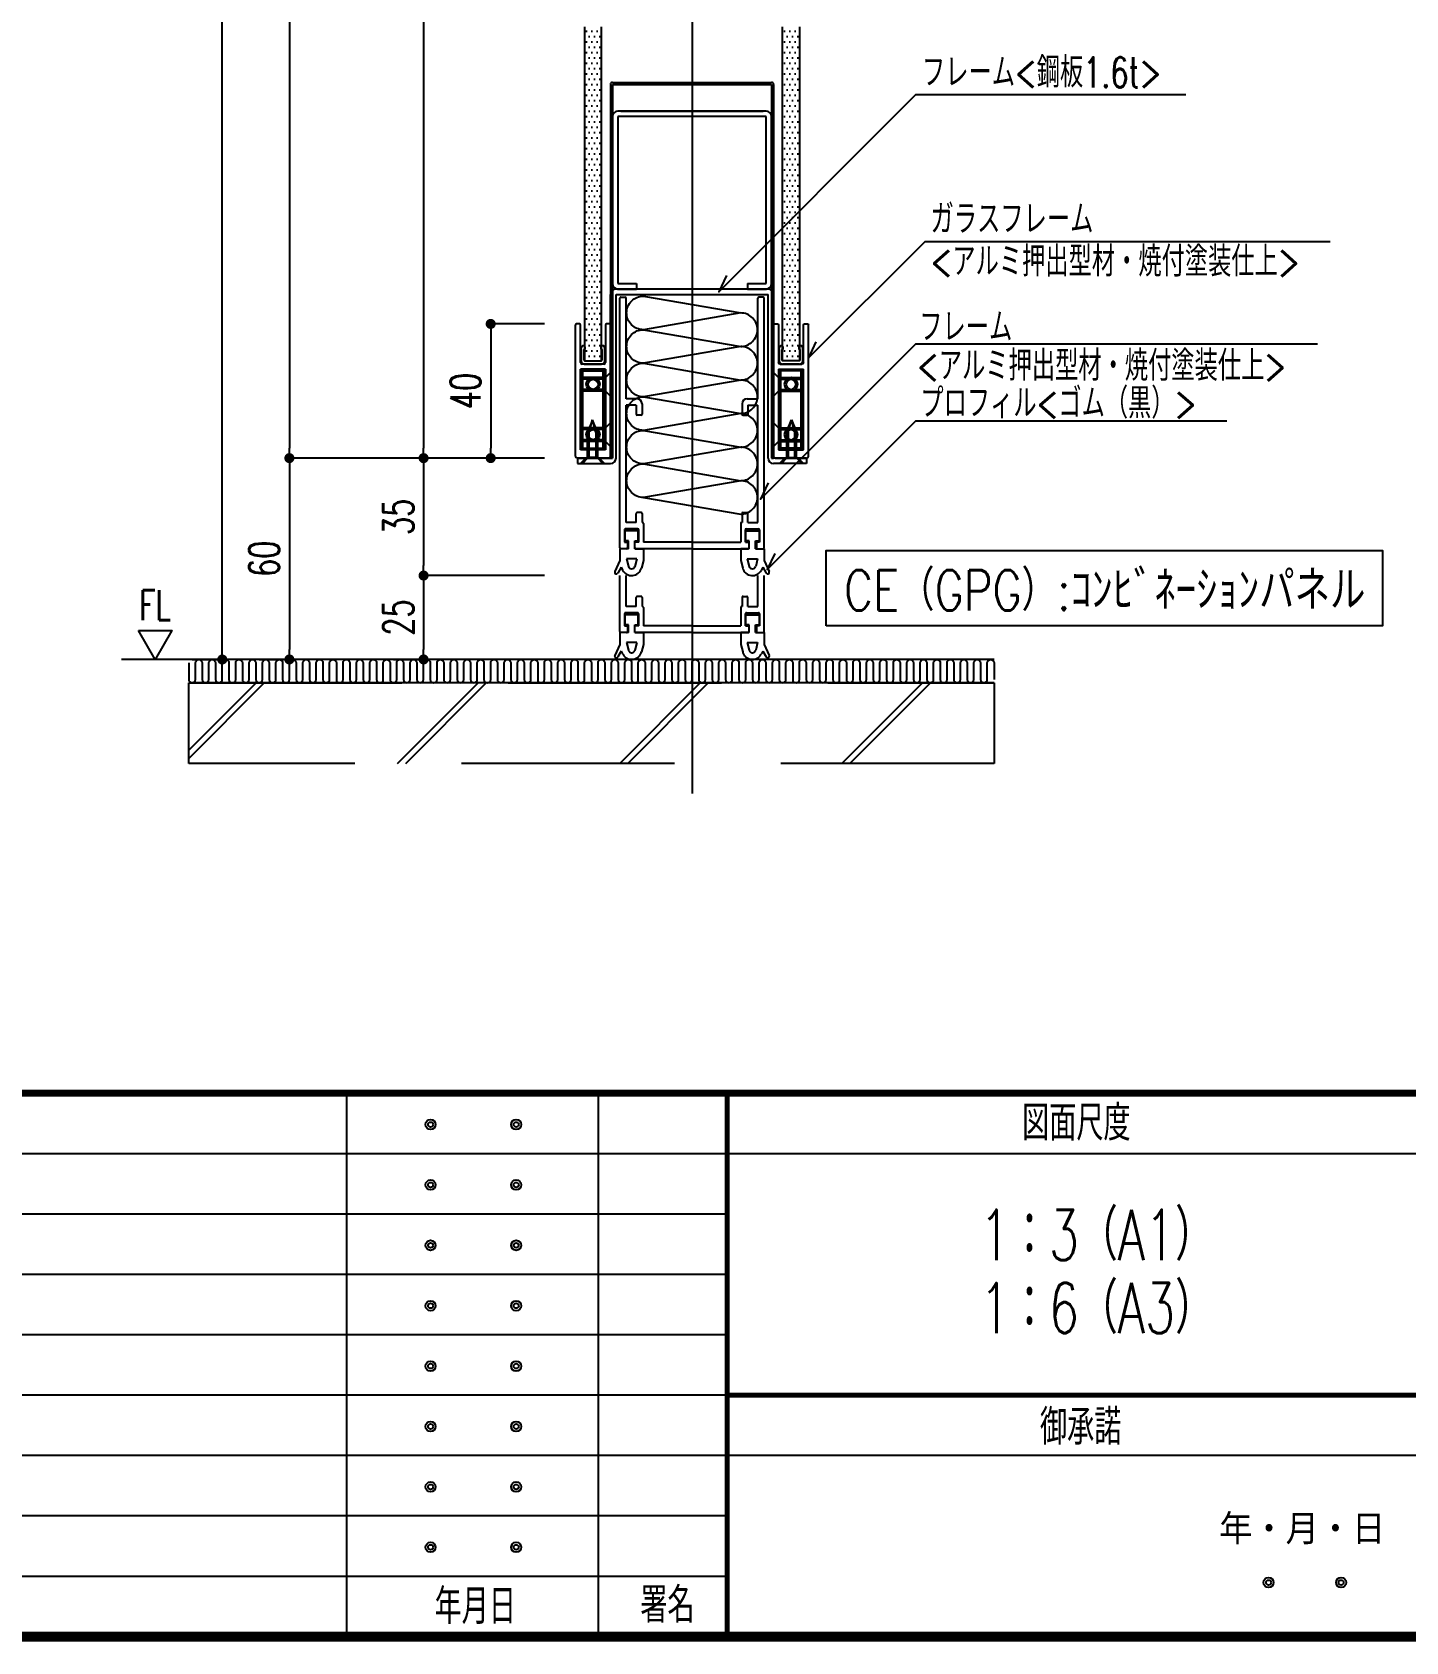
# Model space of a CAD drawing. Extents: x 21 to 47673, y 9 to 26406.
# Drawn here: x 19048.2 to 19457.6, y 18877.1 to 19356.8 of the extents above; entities that cross this region are included whole.
import ezdxf
from ezdxf.enums import TextEntityAlignment as Align

# ---------------------------------------------------------------- set-up
doc = ezdxf.new("R2010")
doc.units = 0
doc.header["$LTSCALE"] = 10
doc.header["$PDMODE"] = 35
doc.header["$PDSIZE"] = 5
doc.linetypes.add('HIDDEN', pattern=[9.525, 6.35, -3.175])
for name, color, linetype in [('_別途', 6, 'Continuous'), ('_図面枠', 7, 'Continuous'), ('_基準', 1, 'Continuous'), ('_文字', 3, 'Continuous'), ('_製品', 4, 'Continuous'), ('_製品寸法', 9, 'Continuous'), ('_製品点線', 6, 'Continuous')]:
    doc.layers.add(name, color=color, linetype=linetype)
doc.styles.add('OKAMURA', font='simplex8.shx', dxfattribs={"width": 0.7, "bigfont": 'BIGFONT.shx'})
doc.styles.get("Standard").update_dxf_attribs({"font": 'simplex8.shx', "bigfont": 'BIGFONT.shx'})
doc.dimstyles.new('OKAMURA-003', dxfattribs={"dimscale": 3, "dimtxt": 3, "dimasz": 1, "dimexe": 0, "dimexo": 3, "dimgap": 1, "dimtad": 1, "dimdec": 3, "dimdsep": 46, "dimtxsty": 'OKAMURA', "dimblk1": 'DOT', "dimblk2": 'DOT', "dimsah": 1, "dimcen": 0, "dimclrd": 9, "dimclre": 9, "dimclrt": 3, "dimadec": 0, "dimazin": 0, "dimtfac": 1, "dimtdec": 3, "dimtix": 1, "dimtmove": 2, "dimatfit": 3, "dimldrblk": 'NONE', "dimfxl": 0, "dimtolj": 1, "dimarcsym": 0})

# ---------------------------------------------------------------- blocks, each defined once
blk = doc.blocks.new('WAKU')
at = {"layer": '_図面枠', "color": 7, "linetype": 'Continuous'}
for p, q in [((524.25, 54), (524.25, 0)), ((549.25, 54), (549.25, 0)), ((562.06, 42), (0, 42)), ((562.06, 36), (0, 36)), ((562.06, 30), (0, 30)), ((562.06, 24), (444.25, 24)), ((632.06, 18), (30, 18)), ((562.06, 12), (30, 12)), ((562.06, 6), (30, 6))]:
    blk.add_line(p, q, dxfattribs=at)
at = {"layer": '_図面枠', "color": 7}
blk.add_line((0, 48), (632.06, 48), dxfattribs=at)
at = {"layer": '_図面枠', "color": 7, "const_width": 1}
blk.add_lwpolyline([(803, 565), (0, 565), (0, 0), (803, 0)], close=True, dxfattribs=at)
at = {"layer": '_図面枠', "color": 7}
for points, const_width in [([(0, 54), (803, 54)], 0.7), ([(562.06, 24), (803, 24)], 0.5)]:
    blk.add_lwpolyline(points, dxfattribs=dict(at, const_width=const_width))
at = {"layer": '_図面枠', "color": 7, "linetype": 'Continuous', "const_width": 0.5}
blk.add_lwpolyline([(562.06, 54), (562.06, 0)], dxfattribs=at)
at = {"layer": '_図面枠', "color": 7, "linetype": 'Continuous'}
for centre, radius in [((532.61, 50.89), 0.5), ((541.11, 50.89), 0.5), ((532.61, 50.89), 0.25), ((541.11, 50.89), 0.25), ((532.61, 44.89), 0.5), ((532.61, 44.89), 0.25), ((541.11, 44.89), 0.5), ((541.11, 44.89), 0.25), ((532.61, 38.89), 0.5), ((532.61, 38.89), 0.25), ((541.11, 38.89), 0.5), ((541.11, 38.89), 0.25), ((532.61, 32.89), 0.5), ((532.61, 32.89), 0.25), ((541.11, 32.89), 0.5), ((541.11, 32.89), 0.25), ((532.61, 26.89), 0.5), ((541.11, 26.89), 0.5), ((532.61, 26.89), 0.25), ((541.11, 26.89), 0.25), ((532.61, 20.89), 0.5), ((532.61, 20.89), 0.25), ((541.11, 20.89), 0.5), ((541.11, 20.89), 0.25), ((532.61, 14.89), 0.5), ((532.61, 14.89), 0.25), ((541.11, 14.89), 0.5), ((541.11, 14.89), 0.25), ((532.61, 8.89), 0.5), ((532.61, 8.89), 0.25), ((541.11, 8.89), 0.5), ((541.11, 8.89), 0.25), ((615.86, 5.39), 0.5), ((615.86, 5.39), 0.25), ((623.06, 5.39), 0.5), ((623.06, 5.39), 0.25)]:
    blk.add_circle(centre, radius, dxfattribs=at)
at = {"layer": '_図面枠', "color": 3, "style": 'OKAMURA', "width": 0.7}
for s, p in [('図面尺度 ', (591.37, 49.3)), ('御承諾', (593.15, 19.09)), ('年月日 ', (533, 1.26)), ('署名 ', (553.44, 1.4))]:
    blk.add_text(s, height=3.5, dxfattribs=at).set_placement(p)
at = {"layer": '_図面枠', "color": 3, "linetype": 'Continuous'}
blk.add_text('年・月・日 ', height=3, dxfattribs=at).set_placement((610.95, 9.18))
blk = doc.blocks.new('_DOT')
at = {"color": 0, "linetype": 'ByBlock'}
blk.add_line((-0.5, 0), (-1, 0), dxfattribs=at)
at = {"color": 0, "linetype": 'ByBlock', "const_width": 0.5}
blk.add_lwpolyline([(-0.25, 0, 1), (0.25, 0, 1)], format="xyb", close=True, dxfattribs=at)
blk = doc.blocks.new('*D1353')
at = {"layer": '_製品寸法', "color": 9, "lineweight": -2, "transparency": 16777216}
for p, q in [((-149, 650), (-140, 650)), ((-140, 2.98), (-140, 647)), ((-149, -0.02), (-140, -0.02))]:
    blk.add_line(p, q, dxfattribs=at)
at = {"layer": 'Defpoints', "color": 0, "transparency": 16777216}
for p in [(-140, 650), (-140, 650), (-140, -0.02)]:
    blk.add_point(p, dxfattribs=at)
at = {"layer": '_製品寸法', "color": 9, "lineweight": -2, "transparency": 16777216, "xscale": 3, "yscale": 3, "zscale": 3}
for p, rotation in [((-140, 650), 90), ((-140, -0.02), 270)]:
    blk.add_blockref('_DOT', p, dxfattribs=dict(at, rotation=rotation))
at = {"layer": '_製品寸法', "color": 3, "transparency": 16777216, "insert": (-147.5, 324.99), "char_height": 9, "attachment_point": 5, "rotation": 90, "style": 'OKAMURA'}
blk.add_mtext('\\A1;CH=2500～3500', dxfattribs=at)
blk = doc.blocks.new('_None')
blk = doc.blocks.new('*D1355')
at = {"layer": '_製品寸法', "color": 9, "lineweight": -2, "transparency": 16777216}
for p, q in [((-44, 620), (-120, 620)), ((-120, 617), (-120, 63)), ((-44, 60), (-120, 60))]:
    blk.add_line(p, q, dxfattribs=at)
at = {"layer": 'Defpoints', "color": 0, "transparency": 16777216}
for p in [(-35, 620), (-120, 60), (-35, 60)]:
    blk.add_point(p, dxfattribs=at)
at = {"layer": '_製品寸法', "color": 9, "lineweight": -2, "transparency": 16777216, "xscale": 3, "yscale": 3, "zscale": 3}
for p, rotation in [((-120, 620), 90), ((-120, 60), 270)]:
    blk.add_blockref('_DOT', p, dxfattribs=dict(at, rotation=rotation))
at = {"layer": '_製品寸法', "color": 3, "transparency": 16777216, "insert": (-127.5, 340), "char_height": 9, "attachment_point": 5, "rotation": 90, "style": 'OKAMURA'}
blk.add_mtext('\\A1;PH=2410~3410', dxfattribs=at)
blk = doc.blocks.new('*D1356')
at = {"layer": '_製品寸法', "color": 9, "lineweight": -2, "transparency": 16777216}
for p, q in [((-44, 60), (-120, 60)), ((-120, 57), (-120, 3)), ((-129, 0), (-120, 0))]:
    blk.add_line(p, q, dxfattribs=at)
at = {"layer": 'Defpoints', "color": 0, "transparency": 16777216}
for p in [(-35, 60), (-120, 0), (-120, 0)]:
    blk.add_point(p, dxfattribs=at)
at = {"layer": '_製品寸法', "color": 9, "lineweight": -2, "transparency": 16777216, "xscale": 3, "yscale": 3, "zscale": 3}
for p, rotation in [((-120, 60), 90), ((-120, 0), 270)]:
    blk.add_blockref('_DOT', p, dxfattribs=dict(at, rotation=rotation))
at = {"layer": '_製品寸法', "color": 3, "transparency": 16777216, "insert": (-127.5, 30), "char_height": 9, "attachment_point": 5, "rotation": 90, "style": 'OKAMURA'}
blk.add_mtext('\\A1;60', dxfattribs=at)
blk = doc.blocks.new('*D1357')
at = {"layer": '_製品寸法', "color": 9, "lineweight": -2, "transparency": 16777216}
for p, q in [((-44, 60), (-80, 60)), ((-80, 57), (-80, 28)), ((-44, 25), (-80, 25))]:
    blk.add_line(p, q, dxfattribs=at)
at = {"layer": 'Defpoints', "color": 0, "transparency": 16777216}
for p in [(-35, 60), (-80, 25), (-35, 25)]:
    blk.add_point(p, dxfattribs=at)
at = {"layer": '_製品寸法', "color": 9, "lineweight": -2, "transparency": 16777216, "xscale": 3, "yscale": 3, "zscale": 3}
for p, rotation in [((-80, 60), 90), ((-80, 25), 270)]:
    blk.add_blockref('_DOT', p, dxfattribs=dict(at, rotation=rotation))
at = {"layer": '_製品寸法', "color": 3, "transparency": 16777216, "insert": (-87.5, 42.5), "char_height": 9, "attachment_point": 5, "rotation": 90, "style": 'OKAMURA'}
blk.add_mtext('\\A1;35', dxfattribs=at)
blk = doc.blocks.new('*D1358')
at = {"layer": '_製品寸法', "color": 9, "lineweight": -2, "transparency": 16777216}
for p, q in [((-44, 25), (-80, 25)), ((-80, 22), (-80, 3)), ((-89, 0), (-80, 0))]:
    blk.add_line(p, q, dxfattribs=at)
at = {"layer": 'Defpoints', "color": 0, "transparency": 16777216}
for p in [(-35, 25), (-80, 0), (-80, 0)]:
    blk.add_point(p, dxfattribs=at)
at = {"layer": '_製品寸法', "color": 9, "lineweight": -2, "transparency": 16777216, "xscale": 3, "yscale": 3, "zscale": 3}
for p, rotation in [((-80, 25), 90), ((-80, 0), 270)]:
    blk.add_blockref('_DOT', p, dxfattribs=dict(at, rotation=rotation))
at = {"layer": '_製品寸法', "color": 3, "transparency": 16777216, "insert": (-87.5, 12.5), "char_height": 9, "attachment_point": 5, "rotation": 90, "style": 'OKAMURA'}
blk.add_mtext('\\A1;25', dxfattribs=at)
blk = doc.blocks.new('*D1361')
at = {"layer": '_製品寸法', "color": 9, "lineweight": -2, "transparency": 16777216}
for p, q in [((-44, 230), (-80, 230)), ((-80, 227), (-80, 63)), ((-44, 60), (-80, 60))]:
    blk.add_line(p, q, dxfattribs=at)
at = {"layer": 'Defpoints', "color": 0, "transparency": 16777216}
for p in [(-35, 230), (-80, 60), (-35, 60)]:
    blk.add_point(p, dxfattribs=at)
at = {"layer": '_製品寸法', "color": 9, "lineweight": -2, "transparency": 16777216, "xscale": 3, "yscale": 3, "zscale": 3}
for p, rotation in [((-80, 230), 90), ((-80, 60), 270)]:
    blk.add_blockref('_DOT', p, dxfattribs=dict(at, rotation=rotation))
blk = doc.blocks.new('*D1365')
at = {"layer": '_製品寸法', "color": 9, "lineweight": -2, "transparency": 16777216}
for p, q in [((-44, 100), (-60, 100)), ((-60, 97), (-60, 63)), ((-44, 60), (-60, 60))]:
    blk.add_line(p, q, dxfattribs=at)
at = {"layer": 'Defpoints', "color": 0, "transparency": 16777216}
for p in [(-35, 100), (-60, 60), (-35, 60)]:
    blk.add_point(p, dxfattribs=at)
at = {"layer": '_製品寸法', "color": 9, "lineweight": -2, "transparency": 16777216, "xscale": 3, "yscale": 3, "zscale": 3}
for p, rotation in [((-60, 100), 90), ((-60, 60), 270)]:
    blk.add_blockref('_DOT', p, dxfattribs=dict(at, rotation=rotation))
at = {"layer": '_製品寸法', "color": 3, "transparency": 16777216, "insert": (-67.5, 80), "char_height": 9, "attachment_point": 5, "rotation": 90, "style": 'OKAMURA'}
blk.add_mtext('\\A1;40', dxfattribs=at)
blk = doc.blocks.new('A$C586F11A2')
at = {"layer": '_製品'}
for p, q in [((0, 0), (0, 23)), ((0, 23), (7, 23)), ((0.5, 0), (0.5, 23)), ((6.5, 0), (6.5, 23)), ((7, 0), (7, 23)), ((0, 0), (7, 0))]:
    blk.add_line(p, q, dxfattribs=at)
at = {"layer": '_製品', "linetype": 'HIDDEN'}
for p, q in [((7, 21), (0, 21)), ((7, 20.5), (0, 20.5)), ((7, 17.5), (0, 17.5)), ((7, 17), (0, 17)), ((7, 6), (0, 6)), ((7, 5.5), (0, 5.5)), ((7, 2.5), (0, 2.5)), ((7, 2), (0, 2))]:
    blk.add_line(p, q, dxfattribs=at)
at = {"layer": '_製品'}
for centre, radius in [((3.5, 19), 2), ((3.5, 19), 1.5), ((3.5, 4), 2), ((3.5, 4), 1.5)]:
    blk.add_circle(centre, radius, dxfattribs=at)
blk = doc.blocks.new('A$C35AC1B92')
at = {"layer": '_製品'}
for p, q in [((0, 0.5), (0, 39.7)), ((1.2, 40), (0.3, 40)), ((1.5, 28.5), (1.5, 39.7)), ((8.9, 39.7), (8.9, 28.5)), ((10.1, 40), (9.2, 40)), ((10.4, 39.7), (10.4, 0.5)), ((1.5, 2.5), (1.5, 26.5)), ((8.9, 26.5), (1.5, 26.5)), ((8.4, 28), (2, 28)), ((8.9, 26.5), (8.9, 2.5)), ((10.4, 25.5), (8.9, 24)), ((10.4, 18.5), (8.9, 20)), ((10.4, 10.5), (8.9, 9)), ((10.4, 3.5), (8.9, 5)), ((9.9, 0), (0.5, 0)), ((8.9, 2.5), (1.5, 2.5))]:
    blk.add_line(p, q, dxfattribs=at)
for centre, radius, start, end in [((0.3, 39.7), 0.3, 90, 180), ((1.2, 39.7), 0.3, 0, 90), ((9.2, 39.7), 0.3, 90, 180), ((10.1, 39.7), 0.3, 0, 90), ((2, 28.5), 0.5, 180, 270), ((8.4, 28.5), 0.5, 270, 0), ((0.5, 0.5), 0.5, 180, 270), ((9.9, 0.5), 0.5, 270, 0)]:
    blk.add_arc(centre, radius, start, end, dxfattribs=at)
blk = doc.blocks.new('A$C3B5038DA')
at = {"color": 0, "linetype": 'HIDDEN'}
for p, q in [((-21.5, 8.3), (-21.5, 25)), ((-19.6, 15.8), (-19.6, 25)), ((19.6, 15.8), (19.6, 25)), ((21.5, 8.3), (21.5, 25)), ((-16.6, 15.8), (-19.6, 15.8)), ((-16.6, 15.8), (-16.6, 18.5)), ((-15.2, 18.8), (-16.3, 18.8)), ((-14.9, 18.5), (-14.9, 15.8)), ((-14.8, 15.8), (-14.9, 15.8)), ((-14.5, 15.5), (-14.5, 10)), ((14.5, 15.5), (14.5, 10)), ((14.8, 15.8), (14.9, 15.8)), ((14.9, 18.5), (14.9, 15.8)), ((15.2, 18.8), (16.3, 18.8)), ((16.6, 15.8), (16.6, 18.5)), ((16.6, 15.8), (19.6, 15.8)), ((-20.1, 13.6), (-20.1, 10)), ((-20.1, 10), (-19.2, 10)), ((-16, 13.3), (-20, 13.3)), ((-20, 13.3), (-20, 10.3)), ((-18.95, 10.3), (-20, 10.3)), ((-16.2, 13.9), (-19.8, 13.9)), ((-19.2, 10), (-19.2, 8.3)), ((-18.95, 8), (-18.95, 10.3)), ((-17.05, 8), (-17.05, 10.3)), ((-17.05, 10.3), (-16, 10.3)), ((-17.05, 8), (-17.05, 10.3)), ((-17, 8.3), (-17, 10)), ((-15.9, 10), (-17, 10)), ((-16, 10.3), (-16, 13.3)), ((-15.9, 10), (-15.9, 13.6)), ((0, 10), (-14.5, 10)), ((0, 10), (14.5, 10)), ((15.9, 10), (15.9, 13.6)), ((15.9, 10), (17, 10)), ((16, 13.3), (20, 13.3)), ((16, 10.3), (16, 13.3)), ((17.05, 10.3), (16, 10.3)), ((16.2, 13.9), (19.8, 13.9)), ((17, 8.3), (17, 10)), ((17.05, 8), (17.05, 10.3)), ((17.05, 8), (17.05, 10.3)), ((18.95, 10.3), (20, 10.3)), ((18.95, 8), (18.95, 10.3)), ((19.2, 10), (19.2, 8.3)), ((20.1, 10), (19.2, 10)), ((20, 13.3), (20, 10.3)), ((20.1, 13.6), (20.1, 10)), ((-21.5, 8), (-21.5, 4.5)), ((-18.95, 8), (-21.5, 8)), ((-19.5, 8), (-21.2, 8)), ((-16.44, 5), (-19.56, 5)), ((-19.56, 5), (-18.97, 2.74)), ((-17.05, 8), (-14.5, 8)), ((-16.44, 5), (-17.03, 2.74)), ((-0.3, 8), (-16.7, 8)), ((-14.5, 8), (-14.5, 4.5)), ((-0.3, 8), (0, 8.3)), ((0.3, 8), (0, 8.3)), ((0.3, 8), (16.7, 8)), ((17.05, 8), (14.5, 8)), ((14.5, 8), (14.5, 4.5)), ((16.44, 5), (19.56, 5)), ((16.44, 5), (17.03, 2.74)), ((18.95, 8), (21.5, 8)), ((19.56, 5), (18.97, 2.74)), ((19.5, 8), (21.2, 8)), ((21.5, 8), (21.5, 4.5)), ((-21.5, 4.5), (-23.01, 1.21)), ((-21.11, 2.5), (-22.12, 0.75)), ((-21.11, 2.5), (-20.67, 1.63)), ((-14.5, 4.5), (-15.1, 2.23)), ((14.5, 4.5), (15.1, 2.23)), ((21.11, 2.5), (20.67, 1.63)), ((21.11, 2.5), (22.12, 0.75)), ((21.5, 4.5), (23.01, 1.21))]:
    blk.add_line(p, q, dxfattribs=at)
for centre, radius, start, end in [((-16.3, 18.5), 0.3, 89.9999, 179.9999), ((-15.2, 18.5), 0.3, 359.9999, 89.9999), ((-14.8, 15.5), 0.3, 359.9999, 89.9999), ((14.8, 15.5), 0.3, 90, 180), ((15.2, 18.5), 0.3, 90, 180), ((16.3, 18.5), 0.3, 0, 90), ((-19.8, 13.6), 0.3, 89.9999, 179.9999), ((-16.2, 13.6), 0.3, 359.9999, 89.9999), ((16.2, 13.6), 0.3, 90, 180), ((19.8, 13.6), 0.3, 0, 90), ((-21.2, 8.3), 0.3, 179.9999, 269.9999), ((-19.5, 8.3), 0.3, 269.9999, 359.9999), ((-16.7, 8.3), 0.3, 179.9999, 269.9999), ((16.7, 8.3), 0.3, 270, 0), ((19.5, 8.3), 0.3, 180, 270), ((21.2, 8.3), 0.3, 270, 0), ((-22.56, 1), 0.5, 155.3292, 329.9976), ((-18, 3), 3, 207.0918, 345.1823), ((-18, 3), 1, 195.065, 345.1823), ((18, 3), 3, 194.8176, 332.9081), ((18, 3), 1, 194.8176, 344.935), ((22.56, 1), 0.5, 210.0023, 24.6708)]:
    blk.add_arc(centre, radius, start, end, dxfattribs=at)
blk = doc.blocks.new('A$C0DE349FC')
at = {"layer": '_製品'}
for p, q in [((0, 111.4), (0, 0)), ((0.6, 112), (48, 112)), ((0.6, 111.4), (0.6, 0)), ((0.6, 111.4), (48, 111.4)), ((48, 111.4), (48, 0)), ((48.6, 111.4), (48.6, 0)), ((0, 20), (0.6, 20)), ((48, 20), (48.6, 20)), ((0, 15), (0.6, 15)), ((48, 15), (48.6, 15)), ((0, 10), (0.6, 10)), ((48, 10), (48.6, 10)), ((0, 0), (0.6, 0)), ((48, 0), (48.6, 0))]:
    blk.add_line(p, q, dxfattribs=at)
for centre, start, end in [((0.6, 111.4), 90, 180), ((48, 111.4), 0, 90)]:
    blk.add_arc(centre, 0.6, start, end, dxfattribs=at)
blk = doc.blocks.new('A$C40A84D71')
at = {"layer": '_製品'}
for p, q in [((9.9, 1.6), (9.9, 50.4)), ((56.8, 52), (11.5, 52)), ((11.5, 1.6), (11.5, 50.4)), ((11.5, 50.4), (56.8, 50.4)), ((56.8, 1.6), (56.8, 50.4)), ((58.4, 1.6), (58.4, 50.4)), ((4.5, 13), (3, 9.38)), ((3.5, 9.38), (4.5, 13)), ((6, 9.38), (4.5, 13)), ((5.5, 9.38), (4.5, 13)), ((62.3, 9.38), (63.8, 13)), ((62.8, 9.38), (63.8, 13)), ((64.8, 9.38), (63.8, 13)), ((63.8, 13), (65.3, 9.38)), ((3, 1.75), (3, 9.38)), ((3.5, 1.75), (3.5, 9.38)), ((5.5, 9.38), (5.5, 1.75)), ((6, 9.38), (6, 1.75)), ((62.3, 9.38), (62.3, 1.75)), ((62.8, 9.38), (62.8, 1.75)), ((64.8, 1.75), (64.8, 9.38)), ((65.3, 1.75), (65.3, 9.38)), ((0, 1.6), (9.9, 1.6)), ((0, 1.6), (0, 0)), ((0, 0), (9.9, 0)), ((0.9, 0), (2.5, 1.6)), ((1.5, 0), (3, 1.75)), ((6, 1.75), (3, 1.75)), ((7.5, 0), (6, 1.75)), ((8.1, 0), (6.5, 1.6)), ((68.3, 1.6), (58.4, 1.6)), ((68.3, 0), (58.4, 0)), ((60.2, 0), (61.8, 1.6)), ((60.8, 0), (62.3, 1.75)), ((62.3, 1.75), (65.3, 1.75)), ((66.8, 0), (65.3, 1.75)), ((67.4, 0), (65.8, 1.6)), ((68.3, 1.6), (68.3, 0))]:
    blk.add_line(p, q, dxfattribs=at)
for centre, start, end in [((11.5, 50.4), 90, 180), ((56.8, 50.4), 0, 90), ((9.9, 1.6), 270, 0), ((58.4, 1.6), 180, 270)]:
    blk.add_arc(centre, 1.6, start, end, dxfattribs=at)
blk = doc.blocks.new('P15GPG縦')
at = {"layer": '_製品'}
h = blk.add_hatch(dxfattribs=at)
h.set_pattern_fill('DOTS', color=256, angle=180, style=0)
h.set_pattern_definition([(180, (-4.1311, 2029.5517), (-0.79375, -1.5875), [0, -1.5875])])
edge = h.paths.add_edge_path()
edge.add_line((-32, 188.5), (-32, 89))
edge.add_line((-32, 89), (-27, 89))
edge.add_line((-27, 89), (-27, 188.5))
h = blk.add_hatch(dxfattribs=at)
h.set_pattern_fill('DOTS', color=256, angle=90, style=0)
h.set_pattern_definition([(1e-14, (4.1311, 2029.5517), (0.79375, -1.5875), [0, -1.5875])])
edge = h.paths.add_edge_path()
edge.add_line((32, 188.5), (32, 89))
edge.add_line((32, 89), (27, 89))
edge.add_line((27, 89), (27, 188.5))
for p, q in [((22.1, 163.4), (-22.1, 163.4)), ((-21.2, 163.4), (21.2, 163.4)), ((-23.7, 161.8), (-23.7, 112)), ((22.1, 161.8), (-22.1, 161.8)), ((-22.1, 161.8), (-22.1, 112)), ((22.1, 112), (22.1, 161.8)), ((23.7, 112), (23.7, 161.8)), ((-22.1, 112), (-16.5, 112)), ((-22.1, 110.4), (-16.5, 110.4)), ((-16.5, 112), (-16.5, 110.4)), ((16.5, 112), (22.1, 112)), ((16.5, 112), (16.5, 110.4)), ((16.5, 110.4), (22.1, 110.4)), ((-21.5, 33.3), (-21.5, 107.7)), ((-21.2, 108), (-19.9, 108)), ((-19.6, 77.7), (-19.6, 107.7)), ((19.6, 77.7), (19.6, 107.7)), ((21.2, 108), (19.9, 108)), ((21.5, 33.3), (21.5, 107.7)), ((-33, 89), (-33, 92.9)), ((-32.2, 89.2), (-32.2, 92.33)), ((-26.8, 89.2), (-26.8, 92.33)), ((-26, 89), (-26, 92.9)), ((26, 89), (26, 92.9)), ((26.8, 89.2), (26.8, 92.33)), ((32.2, 89.2), (32.2, 92.33)), ((33, 89), (33, 92.9)), ((-32, 89), (-27, 89)), ((-32, 88), (-27, 88)), ((32, 89), (27, 89)), ((32, 88), (27, 88)), ((-16.4, 77.7), (-19.6, 77.7)), ((16.4, 77.7), (19.6, 77.7)), ((-19.6, 40.8), (-19.6, 75.8)), ((-16.6, 75.8), (-19.6, 75.8)), ((-16.6, 75.8), (-16.6, 73.1)), ((-15.2, 72.8), (-16.3, 72.8)), ((-14.9, 76.2), (-14.9, 73.1)), ((14.9, 76.2), (14.9, 73.1)), ((15.2, 72.8), (16.3, 72.8)), ((16.6, 75.8), (19.6, 75.8)), ((16.6, 75.8), (16.6, 73.1)), ((19.6, 40.8), (19.6, 75.8)), ((-16.6, 40.8), (-16.6, 43.5)), ((-15.2, 43.8), (-16.3, 43.8)), ((-14.9, 43.5), (-14.9, 40.8)), ((14.9, 43.5), (14.9, 40.8)), ((15.2, 43.8), (16.3, 43.8)), ((16.6, 40.8), (16.6, 43.5)), ((-20.1, 38.6), (-20.1, 35)), ((-16.2, 38.9), (-19.8, 38.9)), ((-16.6, 40.8), (-19.6, 40.8)), ((-15.9, 35), (-15.9, 38.6)), ((-14.8, 40.8), (-14.9, 40.8)), ((-14.5, 40.5), (-14.5, 35)), ((14.5, 40.5), (14.5, 35)), ((14.8, 40.8), (14.9, 40.8)), ((15.9, 35), (15.9, 38.6)), ((16.2, 38.9), (19.8, 38.9)), ((16.6, 40.8), (19.6, 40.8)), ((20.1, 38.6), (20.1, 35)), ((-20.1, 35), (-19.2, 35)), ((-16, 38.3), (-20, 38.3)), ((-20, 38.3), (-20, 35.3)), ((-18.95, 35.3), (-20, 35.3)), ((-19.2, 35), (-19.2, 33.3)), ((-18.95, 33), (-18.95, 35.3)), ((-17.05, 33), (-17.05, 35.3)), ((-17.05, 35.3), (-16, 35.3)), ((-17.05, 33), (-17.05, 35.3)), ((-17, 33.3), (-17, 35)), ((-15.9, 35), (-17, 35)), ((-16, 35.3), (-16, 38.3)), ((0, 35), (-14.5, 35)), ((0, 35), (14.5, 35)), ((15.9, 35), (17, 35)), ((16, 38.3), (20, 38.3)), ((16, 35.3), (16, 38.3)), ((17.05, 35.3), (16, 35.3)), ((17, 33.3), (17, 35)), ((17.05, 33), (17.05, 35.3)), ((17.05, 33), (17.05, 35.3)), ((18.95, 35.3), (20, 35.3)), ((18.95, 33), (18.95, 35.3)), ((19.2, 35), (19.2, 33.3)), ((20.1, 35), (19.2, 35)), ((20, 38.3), (20, 35.3)), ((-21.5, 29.5), (-23.01, 26.21)), ((-21.5, 33), (-21.5, 29.5)), ((-18.95, 33), (-21.5, 33)), ((-19.5, 33), (-21.2, 33)), ((-16.44, 30), (-19.56, 30)), ((-19.56, 30), (-18.97, 27.74)), ((-17.05, 33), (-14.5, 33)), ((-16.44, 30), (-17.03, 27.74)), ((-0.3, 33), (-16.7, 33)), ((-14.5, 29.5), (-15.1, 27.23)), ((-14.5, 33), (-14.5, 29.5)), ((-0.3, 33), (0, 33.3)), ((0.3, 33), (0, 33.3)), ((0.3, 33), (16.7, 33)), ((17.05, 33), (14.5, 33)), ((14.5, 33), (14.5, 29.5)), ((14.5, 29.5), (15.1, 27.23)), ((16.44, 30), (19.56, 30)), ((16.44, 30), (17.03, 27.74)), ((18.95, 33), (21.5, 33)), ((19.56, 30), (18.97, 27.74)), ((19.5, 33), (21.2, 33)), ((21.5, 33), (21.5, 29.5)), ((21.5, 29.5), (23.01, 26.21)), ((-21.11, 27.5), (-22.12, 25.75)), ((-21.11, 27.5), (-20.67, 26.63)), ((21.11, 27.5), (20.67, 26.63)), ((21.11, 27.5), (22.12, 25.75))]:
    blk.add_line(p, q, dxfattribs=at)
at = {"layer": '_製品', "color": 6, "linetype": 'ByBlock', "ltscale": 0.5}
blk.add_line((-14.5, 48.28), (14.5, 43.28), dxfattribs=at)
at = {"layer": '_製品'}
for points in [[(-32, 188.5), (-32, 89), (-27, 89), (-27, 188.5)], [(32, 188.5), (32, 89), (27, 89), (27, 188.5)]]:
    blk.add_lwpolyline(points, dxfattribs=at)
at = {"layer": '_製品', "color": 6, "linetype": 'ByBlock', "ltscale": 0.5}
for points in [[(14.5, 93.28), (14.5, 93.28, 0.414214), (19.5, 98.28), (19.5, 98.28, 0.414214), (14.5, 103.28), (14.5, 103.28), (-14.5, 98.28), (-14.5, 98.28, -0.414214), (-19.5, 103.28), (-19.5, 103.28, -0.414214), (-14.5, 108.28), (-14.5, 108.28), (14.5, 103.28)], [(14.5, 83.28), (14.5, 83.28, 0.414214), (19.5, 88.28), (19.5, 88.28, 0.414214), (14.5, 93.28), (14.5, 93.28), (-14.5, 88.28), (-14.5, 88.28, -0.414214), (-19.5, 93.28), (-19.5, 93.28, -0.414214), (-14.5, 98.28), (-14.5, 98.28), (14.5, 93.28)], [(14.5, 73.28), (14.5, 73.28, 0.414214), (19.5, 78.28), (19.5, 78.28, 0.414214), (14.5, 83.28), (14.5, 83.28), (-14.5, 78.28), (-14.5, 78.28, -0.414214), (-19.5, 83.28), (-19.5, 83.28, -0.414214), (-14.5, 88.28), (-14.5, 88.28), (14.5, 83.28)], [(14.5, 63.28), (14.5, 63.28, 0.414214), (19.5, 68.28), (19.5, 68.28, 0.414214), (14.5, 73.28), (14.5, 73.28), (-14.5, 68.28), (-14.5, 68.28, -0.414214), (-19.5, 73.28), (-19.5, 73.28, -0.414214), (-14.5, 78.28), (-14.5, 78.28), (14.5, 73.28)], [(14.5, 53.28), (14.5, 53.28, 0.414214), (19.5, 58.28), (19.5, 58.28, 0.414214), (14.5, 63.28), (14.5, 63.28), (-14.5, 58.28), (-14.5, 58.28, -0.414214), (-19.5, 63.28), (-19.5, 63.28, -0.414214), (-14.5, 68.28), (-14.5, 68.28), (14.5, 63.28)], [(14.5, 43.28), (14.5, 43.28, 0.414214), (19.5, 48.28), (19.5, 48.28, 0.414214), (14.5, 53.28), (14.5, 53.28), (-14.5, 48.28), (-14.5, 48.28, -0.414214), (-19.5, 53.28), (-19.5, 53.28, -0.414214), (-14.5, 58.28), (-14.5, 58.28), (14.5, 53.28)]]:
    blk.add_lwpolyline(points, format="xyb", dxfattribs=at)
at = {"layer": '_製品'}
for centre, radius, start, end in [((-22.1, 161.8), 1.6, 90, 180), ((22.1, 161.8), 1.6, 0, 90), ((-22.1, 112), 1.6, 180, 270), ((22.1, 112), 1.6, 270, 0), ((-21.2, 107.7), 0.3, 89.9999, 180), ((-19.9, 107.7), 0.3, 360, 89.9999), ((19.9, 107.7), 0.3, 90, 180), ((21.2, 107.7), 0.3, 360, 90), ((-32.4, 92.9), 0.6, 289.4712, 180), ((-26.6, 92.9), 0.6, 0, 250.5288), ((26.6, 92.9), 0.6, 289.4712, 180), ((32.4, 92.9), 0.6, 0, 250.5288), ((-32, 89), 1, 180, 270), ((-32, 89.2), 0.2, 180, 270), ((-27, 89.2), 0.2, 270, 0), ((-27, 89), 1, 270, 0), ((27, 89), 1, 180, 270), ((27, 89.2), 0.2, 180, 270), ((32, 89.2), 0.2, 270, 0), ((32, 89), 1, 270, 0), ((-16.4, 76.2), 1.5, 359.9999, 89.9999), ((16.4, 76.2), 1.5, 90, 180), ((-16.3, 73.1), 0.3, 179.9999, 269.9999), ((-15.2, 73.1), 0.3, 269.9999, 359.9999), ((15.2, 73.1), 0.3, 180, 270), ((16.3, 73.1), 0.3, 270, 0), ((-16.3, 43.5), 0.3, 89.9999, 179.9999), ((-15.2, 43.5), 0.3, 359.9999, 89.9999), ((15.2, 43.5), 0.3, 90, 180), ((16.3, 43.5), 0.3, 0, 90), ((-19.8, 38.6), 0.3, 89.9999, 179.9999), ((-16.2, 38.6), 0.3, 359.9999, 89.9999), ((-14.8, 40.5), 0.3, 359.9999, 89.9999), ((14.8, 40.5), 0.3, 90, 180), ((16.2, 38.6), 0.3, 90, 180), ((19.8, 38.6), 0.3, 0, 90), ((-21.2, 33.3), 0.3, 179.9999, 269.9999), ((-19.5, 33.3), 0.3, 269.9999, 359.9999), ((-16.7, 33.3), 0.3, 179.9999, 269.9999), ((16.7, 33.3), 0.3, 270, 0), ((19.5, 33.3), 0.3, 180, 270), ((21.2, 33.3), 0.3, 270, 0), ((-22.56, 26), 0.5, 155.3292, 329.9976), ((-18, 28), 3, 207.0918, 345.1823), ((-18, 28), 1, 195.065, 345.1823), ((18, 28), 3, 194.8176, 332.9081), ((18, 28), 1, 194.8176, 344.935), ((22.56, 26), 0.5, 210.0023, 24.6708)]:
    blk.add_arc(centre, radius, start, end, dxfattribs=at)
for name, p in [('A$C0DE349FC', (-24.3, 60)), ('A$C40A84D71', (-34.15, 58.4)), ('A$C35AC1B92', (-34.7, 60)), ('A$C586F11A2', (-33, 63))]:
    blk.add_blockref(name, p, dxfattribs=at)
at = {"layer": '_製品', "xscale": -1}
for name, p in [('A$C35AC1B92', (34.7, 60)), ('A$C586F11A2', (33, 63))]:
    blk.add_blockref(name, p, dxfattribs=at)
at = {"layer": '_製品点線'}
blk.add_blockref('A$C3B5038DA', (0, 0), dxfattribs=at)
blk = doc.blocks.new('床仕上ｶｰﾍﾟｯﾄ')
at = {"linetype": 'ByBlock', "lineweight": -2}
h = blk.add_hatch(dxfattribs=at)
h.set_pattern_fill('JIS_LC_8', color=0, scale=6, style=0)
h.set_pattern_definition([(45, (-398.12, -548.723), (-33.0926, 33.0926), []), (45, (-395.72, -548.723), (-33.0926, 33.0926), [])])
h.paths.add_polyline_path([(-150, -7), (90, -7), (90, -31), (-150, -31)])
at = {"color": 0, "linetype": 'ByBlock', "lineweight": -2}
for p, q in [((90, 0), (-170, 0)), ((90, -7), (-150, -7))]:
    blk.add_line(p, q, dxfattribs=at)
blk.add_lwpolyline([(-150, -1), (-150, -6, 0.414214), (-149, -7, 0.414214), (-148, -6), (-148, -1, -0.414214), (-147, 0, -0.414214), (-146, -1), (-146, -6, 0.414214), (-145, -7, 0.414214), (-144, -6), (-144, -1, -0.414214), (-143, 0, -0.414214), (-142, -1), (-142, -6, 0.414214), (-141, -7, 0.414214), (-140, -6), (-140, -1, -0.414214), (-139, 0, -0.414214), (-138, -1), (-138, -6, 0.414214), (-137, -7, 0.414214), (-136, -6), (-136, -1, -0.414214), (-135, 0, -0.414214), (-134, -1), (-134, -6, 0.414214), (-133, -7, 0.414214), (-132, -6), (-132, -1, -0.414214), (-131, 0, -0.414214), (-130, -1), (-130, -6, 0.414214), (-129, -7, 0.414214), (-128, -6), (-128, -1, -0.414214), (-127, 0, -0.414214), (-126, -1), (-126, -6, 0.414214), (-125, -7, 0.414214), (-124, -6), (-124, -1, -0.414214), (-123, 0, -0.414214), (-122, -1), (-122, -6, 0.414214), (-121, -7, 0.414214), (-120, -6), (-120, -1, -0.414214), (-119, 0, -0.414214), (-118, -1), (-118, -6, 0.414214), (-117, -7, 0.414214), (-116, -6), (-116, -1, -0.414214), (-115, 0, -0.414214), (-114, -1), (-114, -6, 0.414214), (-113, -7, 0.414214), (-112, -6), (-112, -1, -0.414214), (-111, 0, -0.414214), (-110, -1), (-110, -6, 0.414214), (-109, -7, 0.414214), (-108, -6), (-108, -1, -0.414214), (-107, 0, -0.414214), (-106, -1), (-106, -6, 0.414214), (-105, -7, 0.414214), (-104, -6), (-104, -1, -0.414214), (-103, 0, -0.414214), (-102, -1), (-102, -6, 0.414214), (-101, -7, 0.414214), (-100, -6), (-100, -1, -0.414214), (-99, 0, -0.414214), (-98, -1), (-98, -6, 0.414214), (-97, -7, 0.414214), (-96, -6), (-96, -1, -0.414214), (-95, 0, -0.414214), (-94, -1), (-94, -6, 0.414214), (-93, -7, 0.414214), (-92, -6), (-92, -1, -0.414214), (-91, 0, -0.414214), (-90, -1), (-90, -6, 0.414214), (-89, -7, 0.414214), (-88, -6), (-88, -1, -0.414214), (-87, 0, -0.414214), (-86, -1), (-86, -6, 0.414214), (-85, -7, 0.414214), (-84, -6), (-84, -1, -0.414214), (-83, 0, -0.414214), (-82, -1), (-82, -6, 0.414214), (-81, -7, 0.414214), (-80, -6), (-80, -1, -0.414214), (-79, 0, -0.414214), (-78, -1), (-78, -6, 0.414214), (-77, -7, 0.414214), (-76, -6), (-76, -1, -0.414214), (-75, 0, -0.414214), (-74, -1), (-74, -6, 0.414214), (-73, -7, 0.414214), (-72, -6), (-72, -1, -0.414214), (-71, 0, -0.414214), (-70, -1), (-70, -6, 0.414214), (-69, -7, 0.414214), (-68, -6), (-68, -1, -0.414214), (-67, 0, -0.414214), (-66, -1), (-66, -6, 0.414214), (-65, -7, 0.414214), (-64, -6), (-64, -1, -0.414214), (-63, 0, -0.414214), (-62, -1), (-62, -6, 0.414214), (-61, -7, 0.414214), (-60, -6), (-60, -1, -0.414214), (-59, 0, -0.414214), (-58, -1), (-58, -6, 0.414214), (-57, -7, 0.414214), (-56, -6), (-56, -1, -0.414214), (-55, 0, -0.414214), (-54, -1), (-54, -6, 0.414214), (-53, -7, 0.414214), (-52, -6), (-52, -1, -0.414214), (-51, 0, -0.414214), (-50, -1), (-50, -6, 0.414214), (-49, -7, 0.414214), (-48, -6), (-48, -1, -0.414214), (-47, 0, -0.414214), (-46, -1), (-46, -6, 0.414214), (-45, -7, 0.414214), (-44, -6), (-44, -1, -0.414214), (-43, 0, -0.414214), (-42, -1), (-42, -6, 0.414214), (-41, -7, 0.414214), (-40, -6), (-40, -1, -0.414214), (-39, 0, -0.414214), (-38, -1), (-38, -6, 0.414214), (-37, -7, 0.414214), (-36, -6), (-36, -1, -0.414214), (-35, 0, -0.414214), (-34, -1), (-34, -6, 0.414214), (-33, -7, 0.414214), (-32, -6), (-32, -1, -0.414214), (-31, 0, -0.414214), (-30, -1), (-30, -6, 0.414214), (-29, -7, 0.414214), (-28, -6), (-28, -1, -0.414214), (-27, 0, -0.414214), (-26, -1), (-26, -6, 0.414214), (-25, -7, 0.414214), (-24, -6), (-24, -1, -0.414214), (-23, 0, -0.414214), (-22, -1), (-22, -6, 0.414214), (-21, -7, 0.414214), (-20, -6), (-20, -1, -0.414214), (-19, 0, -0.414214), (-18, -1), (-18, -6, 0.414214), (-17, -7, 0.414214), (-16, -6), (-16, -1, -0.414214), (-15, 0, -0.414214), (-14, -1), (-14, -6, 0.414214), (-13, -7, 0.414214), (-12, -6), (-12, -1, -0.414214), (-11, 0, -0.414214), (-10, -1), (-10, -6, 0.414214), (-9, -7, 0.414214), (-8, -6), (-8, -1, -0.414214), (-7, 0, -0.414214), (-6, -1), (-6, -6, 0.414214), (-5, -7, 0.414214), (-4, -6), (-4, -1, -0.414214), (-3, 0, -0.414214), (-2, -1), (-2, -6, 0.414214), (-1, -7, 0.414214), (0, -6), (0, -1, -0.414214), (1, 0, -0.414214), (2, -1), (2, -6, 0.414214), (3, -7, 0.414214), (4, -6), (4, -1, -0.414214), (5, 0, -0.414214), (6, -1), (6, -6, 0.414214), (7, -7, 0.414214), (8, -6), (8, -1, -0.414214), (9, 0, -0.414214), (10, -1), (10, -6, 0.414214), (11, -7, 0.414214), (12, -6), (12, -1, -0.414214), (13, 0, -0.414214), (14, -1), (14, -6, 0.414214), (15, -7, 0.414214), (16, -6), (16, -1, -0.414214), (17, 0, -0.414214), (18, -1), (18, -6, 0.414214), (19, -7, 0.414214), (20, -6), (20, -1, -0.414214), (21, 0, -0.414214), (22, -1), (22, -6, 0.414214), (23, -7, 0.414214), (24, -6), (24, -1, -0.414214), (25, 0, -0.414214), (26, -1), (26, -6, 0.414214), (27, -7, 0.414214), (28, -6), (28, -1, -0.414214), (29, 0, -0.414214), (30, -1), (30, -6, 0.414214), (31, -7, 0.414214), (32, -6), (32, -1, -0.414214), (33, 0, -0.414214), (34, -1), (34, -6, 0.414214), (35, -7, 0.414214), (36, -6), (36, -1, -0.414214), (37, 0, -0.414214), (38, -1), (38, -6, 0.414214), (39, -7, 0.414214), (40, -6), (40, -1, -0.414214), (41, 0, -0.414214), (42, -1), (42, -6, 0.414214), (43, -7, 0.414214), (44, -6), (44, -1, -0.414214), (45, 0, -0.414214), (46, -1), (46, -6, 0.414214), (47, -7, 0.414214), (48, -6), (48, -1, -0.414214), (49, 0, -0.414214), (50, -1), (50, -6, 0.414214), (51, -7, 0.414214), (52, -6), (52, -1, -0.414214), (53, 0, -0.414214), (54, -1), (54, -6, 0.414214), (55, -7, 0.414214), (56, -6), (56, -1, -0.414214), (57, 0, -0.414214), (58, -1), (58, -6, 0.414214), (59, -7, 0.414214), (60, -6), (60, -1, -0.414214), (61, 0, -0.414214), (62, -1), (62, -6, 0.414214), (63, -7, 0.414214), (64, -6), (64, -1, -0.414214), (65, 0, -0.414214), (66, -1), (66, -6, 0.414214), (67, -7, 0.414214), (68, -6), (68, -1, -0.414214), (69, 0, -0.414214), (70, -1), (70, -6, 0.414214), (71, -7, 0.414214), (72, -6), (72, -1, -0.414214), (73, 0, -0.414214), (74, -1), (74, -6, 0.414214), (75, -7, 0.414214), (76, -6), (76, -1, -0.414214), (77, 0, -0.414214), (78, -1), (78, -6, 0.414214), (79, -7, 0.414214), (80, -6), (80, -1, -0.414214), (81, 0, -0.414214), (82, -1), (82, -6, 0.414214), (83, -7, 0.414214), (84, -6), (84, -1, -0.414214), (85, 0, -0.414214), (86, -1), (86, -6, 0.414214), (87, -7, 0.414214), (88, -6), (88, -1, -0.414214), (89, 0, -0.414214), (90, -1), (90, -6)], format="xyb", dxfattribs=at)
at = {"layer": 'Defpoints', "color": 135, "linetype": 'HIDDEN'}
blk.add_lwpolyline([(-150, -7), (90, -7), (90, -31), (-150, -31)], close=True, dxfattribs=at)
blk = doc.blocks.new('*U1352')
at = {"layer": '_基準'}
blk.add_line((0, 1347), (0, -40), dxfattribs=at)
at = {"layer": '_文字', "color": 9}
for points in [[(10.2361, 114.4352), (7.9867, 109.6112), (66.7451, 168.3695), (147.1814, 168.3695)], [(36.9495, 94.6702), (34.7, 89.8461), (69.4449, 124.591), (190.2205, 124.591)], [(22.6966, 52.6239), (20.4471, 47.7998), (66.7451, 94.0978), (186.3639, 94.0978)], [(24.6623, 31.5407), (22.4328, 26.7594), (66.7451, 71.0716), (159.3903, 71.0716)]]:
    blk.add_lwpolyline(points, dxfattribs=at)
for points in [[(40, 10), (40, 32.5), (205.7573, 32.5), (205.7573, 10)], [(-165, 8.6603), (-155, 8.6603), (-160, 0)]]:
    blk.add_lwpolyline(points, close=True, dxfattribs=at)
at = {"layer": '_別途'}
blk.add_blockref('床仕上ｶｰﾍﾟｯﾄ', (0, 0), dxfattribs=at)
at = {"layer": '_製品'}
blk.add_blockref('P15GPG縦', (0, 0), dxfattribs=at)
at = {"layer": '_文字', "style": 'OKAMURA', "width": 0.7}
for s, p in [('フレーム<鋼板1.6t> ', (68.5327, 170.4694)), ('ガラスフレーム', (71.0968, 126.7614)), ('<アルミ押出型材・焼付塗装仕上> ', (71.0968, 114.1329)), ('フレーム ', (67.7201, 94.5851)), ('<アルミ押出型材・焼付塗装仕上> ', (67.0701, 83.0535)), ('プロフィル<ゴム（黒）> ', (68.0452, 71.8838))]:
    blk.add_text(s, height=9, dxfattribs=at).set_placement(p)
at = {"layer": '_文字', "style": 'OKAMURA'}
for s, height, width, p in [('CE（GPG）:ｺﾝﾋﾞﾈｰｼｮﾝパネル', 12, 0.8, (122.9835, 21.25)), ('FL', 9, 0.7, (-160, 16.1603))]:
    blk.add_text(s, height=height, dxfattribs=dict(at, width=width)).set_placement(p, align=Align.MIDDLE)
at = {"layer": '_製品寸法'}
for base, p1, p2, text, picture, middle in [((-140, 650), (-140, -0.0179), (-140, 650), 'CH=2500～3500', '*D1353', (-147.5, 324.991)), ((-120, 60), (-35, 620), (-35, 60), 'PH=2410~3410', '*D1355', (-127.5, 340)), ((-80, 60), (-35, 230), (-35, 60), ' ', '*D1361', (-80, 145))]:
    dim = blk.add_linear_dim(base=base, p1=p1, p2=p2, angle=90, text=text, dimstyle='OKAMURA-003', dxfattribs=at)
    dim.commit()
    dim.dimension.update_dxf_attribs({"geometry": picture, "text_midpoint": middle})
for base, p1, p2, picture, middle in [((-60, 60), (-35, 100), (-35, 60), '*D1365', (-67.5, 80)), ((-120, 0), (-35, 60), (-120, 0), '*D1356', (-127.5, 30)), ((-80, 25), (-35, 60), (-35, 25), '*D1357', (-87.5, 42.5)), ((-80, 0), (-35, 25), (-80, 0), '*D1358', (-87.5, 12.5))]:
    dim = blk.add_linear_dim(base=base, p1=p1, p2=p2, angle=90, dimstyle='OKAMURA-003', dxfattribs=at)
    dim.commit()
    dim.dimension.update_dxf_attribs({"geometry": picture, "text_midpoint": middle})

msp = doc.modelspace()

# ---------------------------------------------------------------- block references
msp.add_blockref('*U1352', (19244.8308, 19169.8713))
at = {"layer": '_図面枠', "xscale": 3, "yscale": 3, "zscale": 3}
msp.add_blockref('WAKU', (17569.0929, 18878.5703), dxfattribs=at)

# ---------------------------------------------------------------- texts
at = {"layer": '_図面枠', "color": 3, "style": 'OKAMURA', "width": 0.7}
for s, p in [('1：3（A1）', (19330.6226, 18990.8319)), ('1：6（A3）', (19330.6226, 18969.056))]:
    msp.add_text(s, height=15, dxfattribs=at).set_placement(p)

doc.saveas('drawing.dxf')
